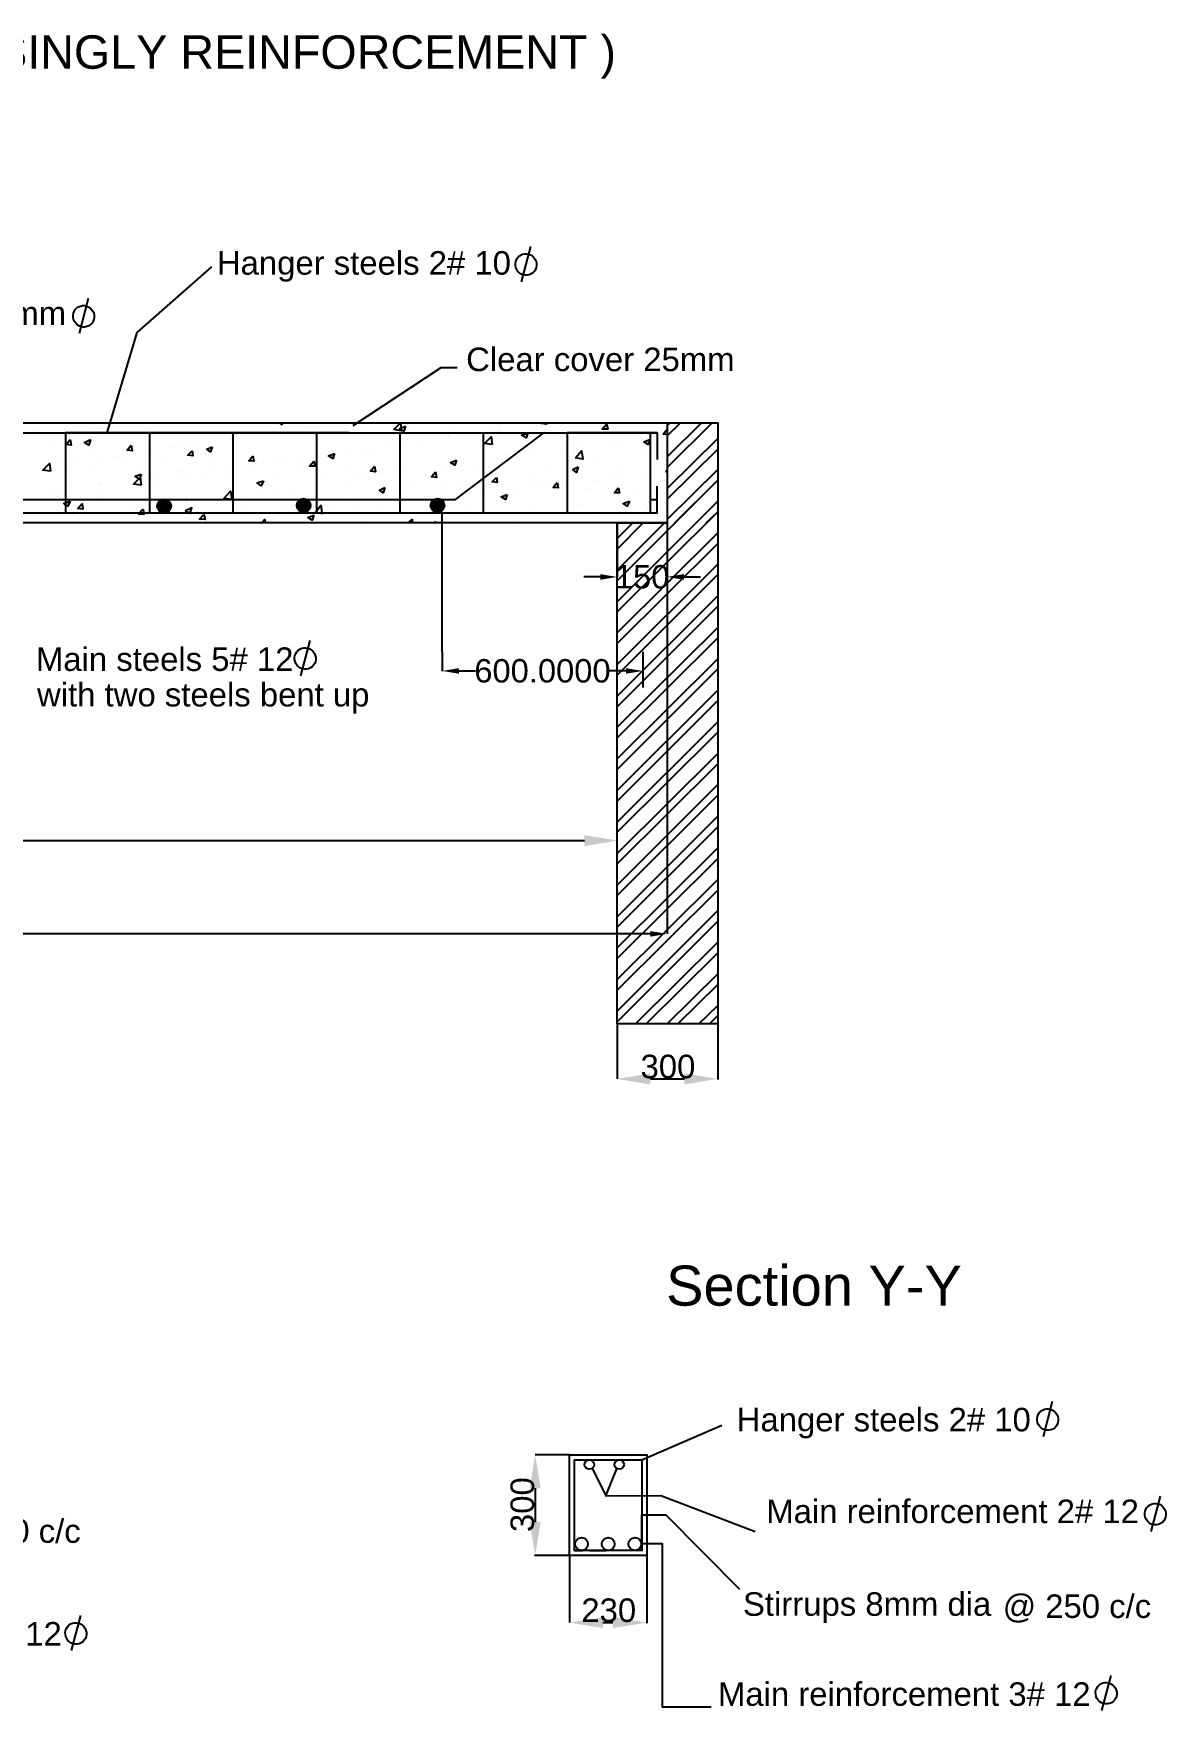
# Model space of a CAD drawing. Header units: inches. Extents: x 1158 to 7104, y -667 to 4351.
# Drawn here: x 3711 to 7104, y -667 to 4351 of the extents above; entities that cross this region are included whole.
import ezdxf

# ---------------------------------------------------------------- set-up
doc = ezdxf.new("R2010")
doc.units = ezdxf.units.IN
doc.header["$MEASUREMENT"] = 0
doc.layers.add('PDF_0', color=7, linetype='Continuous')
doc.layers.add('PDF_Text', color=7, linetype='Continuous')
doc.styles.add('PDF Arial-BoldMT', font='arial.ttf')
doc.styles.add('PDF ArialMT', font='arial.ttf')
doc.styles.get("Standard").update_dxf_attribs({"font": 'arial.ttf'})
doc.dimstyles.get("Standard").update_dxf_attribs({"dimtxt": 70, "dimasz": 50, "dimexe": 0.18, "dimexo": 0.0625, "dimgap": 0.09, "dimtad": 0, "dimtih": 1, "dimtoh": 1, "dimdec": 4, "dimzin": 0, "dimdsep": 46, "dimtxsty": 'Standard', "dimcen": 0.09, "dimadec": 0, "dimazin": 0, "dimtfac": 1, "dimtdec": 4, "dimtofl": 0, "dimtmove": 0, "dimatfit": 3, "dimfxl": 1, "dimtolj": 1, "dimtzin": 0, "dimarcsym": 0})

# ---------------------------------------------------------------- blocks, each defined once
blk = doc.blocks.new('*D1')
at = {"color": 0, "lineweight": -2, "transparency": 16777216}
for p, q in [((1307.4, 2886.7), (1307.4, 1656.9)), ((5606.7, 2886.7), (5606.7, 1656.9)), ((1357.4, 1657.1), (3351.1, 1657.1)), ((5556.7, 1657.1), (3562.9, 1657.1))]:
    blk.add_line(p, q, dxfattribs=at)
at = {"color": 0, "transparency": 16777216}
for points in [[(1357.4, 1665.4), (1357.4, 1648.7), (1307.4, 1657.1)], [(5556.7, 1665.4), (5556.7, 1648.7), (5606.7, 1657.1)]]:
    blk.add_solid(points, dxfattribs=at)
at = {"layer": 'Defpoints', "color": 0, "transparency": 16777216}
for p in [(1307.4, 2886.7), (5606.7, 2886.7), (5606.7, 1657.1)]:
    blk.add_point(p, dxfattribs=at)
at = {"color": 0, "transparency": 16777216, "insert": (3457, 1657.1), "char_height": 70, "attachment_point": 5}
blk.add_mtext('\\A1;4300', dxfattribs=at)
blk = doc.blocks.new('*D2')
at = {"color": 0, "lineweight": -2, "transparency": 16777216}
for p, q in [((5457.1, 2886.7), (5457.1, 2724.9)), ((5606.7, 2896.6), (5606.7, 2724.9)), ((5407.1, 2725.1), (5357.1, 2725.1)), ((5656.7, 2725.1), (5706.7, 2725.1))]:
    blk.add_line(p, q, dxfattribs=at)
at = {"color": 0, "transparency": 16777216}
for points in [[(5407.1, 2733.4), (5407.1, 2716.7), (5457.1, 2725.1)], [(5656.7, 2733.4), (5656.7, 2716.7), (5606.7, 2725.1)]]:
    blk.add_solid(points, dxfattribs=at)
at = {"layer": 'Defpoints', "color": 0, "transparency": 16777216}
for p in [(5457.1, 2886.7), (5606.7, 2896.7), (5606.7, 2725.1)]:
    blk.add_point(p, dxfattribs=at)
at = {"color": 0, "transparency": 16777216, "insert": (5531.9, 2725.1), "char_height": 70, "attachment_point": 5}
blk.add_mtext('\\A1;150', dxfattribs=at)
blk = doc.blocks.new('*D4')
at = {"color": 0, "lineweight": -2, "transparency": 16777216}
for p, q in [((4933.6, 2500.8), (4933.6, 2443.6)), ((5533.6, 2500.8), (5533.6, 2443.6)), ((4983.6, 2443.8), (5033.7, 2443.8)), ((5483.6, 2443.8), (5433.4, 2443.8))]:
    blk.add_line(p, q, dxfattribs=at)
at = {"color": 0, "transparency": 16777216}
for points in [[(4983.6, 2452.1), (4983.6, 2435.5), (4933.6, 2443.8)], [(5483.6, 2452.1), (5483.6, 2435.5), (5533.6, 2443.8)]]:
    blk.add_solid(points, dxfattribs=at)
at = {"layer": 'Defpoints', "color": 0, "transparency": 16777216}
for p in [(4933.6, 2500.9), (5533.6, 2500.9), (5533.6, 2443.8)]:
    blk.add_point(p, dxfattribs=at)
at = {"color": 0, "transparency": 16777216, "insert": (5233.6, 2443.8), "char_height": 70, "attachment_point": 5}
blk.add_mtext('\\A1;600.0000', dxfattribs=at)

msp = doc.modelspace()

# ---------------------------------------------------------------- linework, layer by layer
for p, q in [((5198.21026, 3713.48778), (5170.3914, 3608.48302)), ((3874.69886, 3558.43263), (3846.88, 3453.42788)), ((4933.55686, 2500.87626), (4933.55686, 2916.64887)), ((4537.64537, 2534.65298), (4509.82651, 2429.64823)), ((5533.55686, 2444.67132), (5533.55686, 2394.70437)), ((5457.1098, 1387.70752), (5457.1098, 1223.18013)), ((6759.29625, 257.49254), (6731.47739, 152.48779)), ((5314.8575, 98.21806), (5211.82015, 98.21806)), ((7081.55144, -25.59285), (7053.73258, -130.59761)), ((5314.8575, -202.58453), (5314.8575, -403.67356)), ((3851.46716, -382.56377), (3823.6483, -487.56853)), ((6934.48196, -561.51025), (6906.6631, -666.515))]:
    msp.add_line(p, q)
for centre in [(5184.2389, 3659.90163), (3860.72751, 3504.84648), (4523.67401, 2481.06684), (6745.32489, 203.90639), (7067.58008, -79.179), (3837.4958, -436.14992), (6920.5106, -615.09639)]:
    msp.add_ellipse(centre, major_axis=(15.7623, -28.3471), ratio=0.971608281)
at = {"layer": 'PDF_0', "lineweight": 25}
for points in [[(4243.55608, 3652.56178), (4019.57255, 3456.76402), (3929.83034, 3155.96143), (3806.85027, 3155.96143), (5576.76608, 3155.96143)], [(4667.04358, 3178.2142), (4930.28979, 3352.06478), (4978.48468, 3352.06478)], [(1456.93389, 1387.70752), (1157.79319, 1387.70752), (1157.79319, 3185.8755), (5757.91239, 3185.8755), (5757.91239, 2886.7348), (5759.57428, 2886.7348)], [(5606.68015, 3185.8755), (5606.68015, 2886.7348), (1307.36354, 2886.7348)], [(3889.94491, 3182.55171), (3889.94491, 3182.55171)], [(3916.5352, 3169.25657), (3916.5352, 3169.25657)], [(4056.13419, 3167.59468), (4056.13419, 3167.59468)], [(4413.44113, 3162.609), (4413.44113, 3162.609)], [(4446.67899, 3185.8755), (4454.98845, 3180.88982), (4456.65035, 3185.8755)], [(4463.29792, 3167.59468), (4463.29792, 3167.59468)], [(4526.44984, 3175.90414), (4526.44984, 3175.90414)], [(4566.33527, 3175.90414), (4566.33527, 3175.90414)], [(4699.28669, 3182.55171), (4699.28669, 3182.55171)], [(4835.5619, 3175.90414), (4835.5619, 3175.90414)], [(4970.17521, 3170.91846), (4970.17521, 3170.91846)], [(5103.12664, 3175.90414), (5103.12664, 3175.90414)], [(5106.45042, 3164.27089), (5106.45042, 3164.27089)], [(5196.19263, 3172.58036), (5196.19263, 3172.58036)], [(5214.47345, 3179.22793), (5214.47345, 3179.22793)], [(5246.04941, 3185.8755), (5246.04941, 3182.55171), (5231.09238, 3184.21361), (5232.75427, 3185.8755)], [(5606.68015, 3150.97575), (5595.0469, 3152.63764), (5606.68015, 3167.59468)], [(5606.68015, 3167.59468), (5606.68015, 3167.59468)], [(1337.27761, 3076.19058), (1337.27761, 3155.96143), (5576.76608, 3155.96143), (5576.76608, 3076.19058)], [(1337.27761, 3155.96143), (1556.64746, 3155.96143), (1704.55591, 3155.96143), (1907.30683, 2956.5343), (2056.87718, 2956.5343), (4807.30972, 2956.5343), (4973.499, 2956.5343), (5237.73995, 3155.96143)], [(3728.74131, 3160.94711), (3728.74131, 3160.94711)], [(3760.31727, 3116.076), (3760.31727, 3116.076)], [(3788.56945, 3152.63764), (3788.56945, 3152.63764)], [(4558.02581, 2916.64887), (4558.02581, 3155.96143), (4654.41559, 3155.96143), (4558.02581, 3155.96143), (3806.85027, 3155.96143), (3806.85027, 2916.64887)], [(3908.22573, 3142.66629), (3908.22573, 3142.66629)], [(4057.79608, 3155.96143), (4057.79608, 2916.64887)], [(4115.96233, 3111.09032), (4115.96233, 3111.09032)], [(4142.55261, 3124.38547), (4142.55261, 3124.38547)], [(4175.79047, 3122.72357), (4175.79047, 3122.72357)], [(4205.70454, 3132.69493), (4205.70454, 3132.69493)], [(4265.53268, 3137.68061), (4265.53268, 3137.68061)], [(4302.09432, 3145.99007), (4302.09432, 3145.99007)], [(4303.75621, 3137.68061), (4303.75621, 3137.68061)], [(4307.08, 3155.96143), (4307.08, 2916.64887)], [(4435.04574, 3157.62332), (4435.04574, 3157.62332)], [(4779.05755, 3117.7379), (4779.05755, 3117.7379)], [(4805.64783, 3124.38547), (4805.64783, 3124.38547)], [(4807.30972, 3155.96143), (4807.30972, 2916.64887)], [(4823.92865, 3126.04736), (4823.92865, 3126.04736)], [(4875.44733, 3129.37114), (4875.44733, 3129.37114)], [(4953.55629, 3144.32818), (4953.55629, 3144.32818)], [(4955.21818, 3149.31386), (4955.21818, 3149.31386)], [(5036.65093, 3150.97575), (5036.65093, 3150.97575)], [(5056.59364, 3155.96143), (5056.59364, 2916.64887)], [(5081.52203, 3160.94711), (5081.52203, 3160.94711)], [(5099.80285, 3159.28521), (5099.80285, 3159.28521)], [(5241.06374, 3159.28521), (5241.06374, 3159.28521)], [(5556.82336, 2916.64887), (5556.82336, 3155.96143), (5307.53945, 3155.96143), (5576.76608, 3155.96143), (5307.53945, 3155.96143), (5307.53945, 2916.64887)], [(5340.7773, 3112.75222), (5340.7773, 3112.75222)], [(5377.33894, 3154.29954), (5377.33894, 3154.29954)], [(5448.80033, 3114.41411), (5448.80033, 3114.41411)], [(5468.74305, 3129.37114), (5468.74305, 3129.37114)], [(5513.61415, 3147.65197), (5513.61415, 3147.65197)], [(5576.76608, 3155.96143), (5576.76608, 3155.96143)], [(5601.69447, 3147.65197), (5601.69447, 3147.65197)], [(3785.24567, 3069.543), (3785.24567, 3069.543)], [(3820.14541, 3061.23354), (3820.14541, 3061.23354)], [(3821.80731, 3082.83815), (3821.80731, 3082.83815)], [(3836.76434, 3086.16193), (3836.76434, 3086.16193)], [(3886.62113, 3091.14761), (3886.62113, 3091.14761)], [(3913.21141, 3084.50004), (3913.21141, 3084.50004)], [(3968.05387, 3086.16193), (3968.05387, 3086.16193)], [(3971.37766, 3081.17625), (3971.37766, 3081.17625)], [(3981.34901, 3102.78086), (3981.34901, 3102.78086)], [(4044.50094, 3104.44275), (4044.50094, 3104.44275)], [(4107.65286, 3076.19058), (4107.65286, 3076.19058)], [(4243.92807, 3069.543), (4243.92807, 3069.543)], [(4378.54139, 3064.55733), (4378.54139, 3064.55733)], [(4395.16031, 3066.21922), (4395.16031, 3066.21922)], [(4433.38385, 3072.86679), (4433.38385, 3072.86679)], [(4459.97413, 3074.52868), (4459.97413, 3074.52868)], [(4509.83092, 3072.86679), (4509.83092, 3072.86679)], [(4556.36391, 3087.82383), (4556.36391, 3087.82383)], [(4563.01148, 3091.14761), (4563.01148, 3091.14761)], [(4657.73937, 3099.45707), (4657.73937, 3099.45707)], [(4690.97723, 3107.76654), (4690.97723, 3107.76654)], [(4715.90562, 3109.42843), (4715.90562, 3109.42843)], [(5078.19824, 3076.19058), (5078.19824, 3076.19058)], [(5129.71692, 3071.2049), (5129.71692, 3071.2049)], [(5211.14967, 3094.4714), (5211.14967, 3094.4714)], [(5289.25863, 3092.8095), (5289.25863, 3092.8095)], [(5352.41055, 3101.11897), (5352.41055, 3101.11897)], [(5388.97219, 3074.52868), (5388.97219, 3074.52868)], [(5536.88065, 3099.45707), (5536.88065, 3099.45707)], [(5598.37068, 3062.89543), (5598.37068, 3062.89543)], [(3753.6697, 3057.90976), (3753.6697, 3057.90976)], [(3889.94491, 3052.92408), (3889.94491, 3052.92408)], [(4026.22012, 3046.27651), (4026.22012, 3046.27651)], [(4042.83905, 3019.68622), (4042.83905, 3019.68622)], [(4076.0769, 3024.6719), (4076.0769, 3024.6719)], [(4139.22883, 3032.98136), (4139.22883, 3032.98136)], [(4160.83343, 3041.29083), (4160.83343, 3041.29083)], [(4172.46668, 3037.96704), (4172.46668, 3037.96704)], [(4214.014, 3023.01001), (4214.014, 3023.01001)], [(4235.61861, 3046.27651), (4235.61861, 3046.27651)], [(4297.10864, 3036.30515), (4297.10864, 3036.30515)], [(4300.43243, 3054.58597), (4300.43243, 3054.58597)], [(4361.92246, 3047.9384), (4361.92246, 3047.9384)], [(4431.72196, 3029.65758), (4431.72196, 3029.65758)], [(4514.81659, 3057.90976), (4514.81659, 3057.90976)], [(4567.99716, 3024.6719), (4567.99716, 3024.6719)], [(4649.42991, 3052.92408), (4649.42991, 3052.92408)], [(4687.65344, 3023.01001), (4687.65344, 3023.01001)], [(4704.27237, 3018.02433), (4704.27237, 3018.02433)], [(4712.58183, 3016.36244), (4712.58183, 3016.36244)], [(4785.70512, 3046.27651), (4785.70512, 3046.27651)], [(4808.97162, 3029.65758), (4808.97162, 3029.65758)], [(4820.60486, 3041.29083), (4820.60486, 3041.29083)], [(4838.88569, 3013.03865), (4838.88569, 3013.03865)], [(4920.31843, 3041.29083), (4920.31843, 3041.29083)], [(4950.2325, 3059.57165), (4950.2325, 3059.57165)], [(4970.17521, 3051.26218), (4970.17521, 3051.26218)], [(5033.32714, 3059.57165), (5033.32714, 3059.57165)], [(5056.59364, 3034.64326), (5056.59364, 3034.64326)], [(5091.49339, 3023.01001), (5091.49339, 3023.01001)], [(5192.86885, 3029.65758), (5192.86885, 3029.65758)], [(5239.40184, 3049.60029), (5239.40184, 3049.60029)], [(5327.48216, 3023.01001), (5327.48216, 3023.01001)], [(5337.45352, 3027.99569), (5337.45352, 3027.99569)], [(5382.32462, 3013.03865), (5382.32462, 3013.03865)], [(5448.80033, 3018.02433), (5448.80033, 3018.02433)], [(5629.94665, 2886.7348), (5757.91239, 3014.70054), (5457.1098, 2713.89795)], [(5463.75737, 3018.02433), (5463.75737, 3018.02433)], [(5467.08115, 3044.61461), (5467.08115, 3044.61461)], [(5543.52822, 3034.64326), (5543.52822, 3034.64326)], [(5596.70879, 3044.61461), (5596.70879, 3044.61461)], [(5598.37068, 3013.03865), (5598.37068, 3013.03865)], [(5606.68015, 3039.62893), (5603.35636, 3039.62893), (5606.68015, 3044.61461)], [(5606.68015, 3042.95272), (5606.68015, 3042.95272)], [(1337.27761, 2996.41972), (1337.27761, 2916.64887), (5576.76608, 2916.64887), (5576.76608, 2996.41972)], [(3755.3316, 2983.12458), (3755.3316, 2983.12458)], [(3781.92188, 2984.78647), (3781.92188, 2984.78647)], [(3818.48352, 2991.43404), (3818.48352, 2991.43404)], [(3909.88762, 3001.4054), (3909.88762, 3001.4054)], [(3914.8733, 3003.06729), (3914.8733, 3003.06729)], [(3918.19709, 2971.49133), (3918.19709, 2971.49133)], [(4066.10554, 2998.08162), (4066.10554, 2998.08162)], [(4297.10864, 2969.82944), (4297.10864, 2969.82944)], [(4328.6846, 2966.50565), (4328.6846, 2966.50565)], [(4391.83653, 2974.81512), (4391.83653, 2974.81512)], [(4430.06006, 2988.11026), (4430.06006, 2988.11026)], [(4488.22631, 2988.11026), (4488.22631, 2988.11026)], [(4559.6877, 3006.39108), (4559.6877, 3006.39108)], [(4649.42991, 3008.05297), (4649.42991, 3008.05297)], [(4795.67647, 2973.15322), (4795.67647, 2973.15322)], [(4943.58493, 2998.08162), (4943.58493, 2998.08162)], [(4946.90872, 2974.81512), (4946.90872, 2974.81512)], [(4975.16089, 3006.39108), (4975.16089, 3006.39108)], [(5061.57932, 2971.49133), (5061.57932, 2971.49133)], [(5076.53635, 2991.43404), (5076.53635, 2991.43404)], [(5109.77421, 3001.4054), (5109.77421, 3001.4054)], [(5152.98342, 2968.16755), (5152.98342, 2968.16755)], [(5207.82588, 3009.71487), (5207.82588, 3009.71487)], [(5222.78292, 2993.09594), (5222.78292, 2993.09594)], [(5246.04941, 2994.75783), (5246.04941, 2994.75783)], [(5285.93484, 3001.4054), (5285.93484, 3001.4054)], [(5300.89188, 2993.09594), (5300.89188, 2993.09594)], [(5380.66273, 2989.77215), (5380.66273, 2989.77215)], [(5516.93794, 2984.78647), (5516.93794, 2984.78647)], [(5595.0469, 2978.1389), (5595.0469, 2978.1389)], [(3768.62674, 2946.56294), (3768.62674, 2946.56294)], [(3785.24567, 2958.19619), (3785.24567, 2958.19619)], [(3906.56384, 2916.64887), (3906.56384, 2916.64887)], [(3921.52087, 2951.54862), (3921.52087, 2951.54862)], [(4009.60119, 2924.95833), (4009.60119, 2924.95833)], [(4039.51526, 2934.92969), (4039.51526, 2934.92969)], [(4057.79608, 2946.56294), (4057.79608, 2946.56294)], [(4072.75312, 2933.2678), (4072.75312, 2933.2678)], [(4169.1429, 2953.21051), (4169.1429, 2953.21051)], [(4169.1429, 2944.90105), (4169.1429, 2944.90105)], [(4192.4094, 2939.91537), (4192.4094, 2939.91537)], [(4328.6846, 2934.92969), (4328.6846, 2934.92969)], [(4463.29792, 2929.94401), (4463.29792, 2929.94401)], [(4499.85956, 2921.63455), (4499.85956, 2921.63455)], [(4556.36391, 2921.63455), (4556.36391, 2921.63455)], [(4599.57313, 2923.29644), (4599.57313, 2923.29644)], [(4646.10612, 2916.64887), (4646.10612, 2916.64887)], [(4647.76802, 2948.22483), (4647.76802, 2948.22483)], [(4685.99155, 2938.25348), (4685.99155, 2938.25348)], [(4734.18644, 2918.31076), (4734.18644, 2918.31076)], [(4742.4959, 2929.94401), (4742.4959, 2929.94401)], [(4817.28108, 2956.5343), (4817.28108, 2956.5343)], [(4857.16651, 2916.64887), (4857.16651, 2916.64887)], [(4870.46165, 2911.66319), (4870.46165, 2911.66319)], [(4902.03761, 2949.88673), (4902.03761, 2949.88673)], [(4966.85143, 2959.85808), (4966.85143, 2959.85808)], [(5005.07496, 2943.23915), (5005.07496, 2943.23915)], [(5204.5021, 2924.95833), (5204.5021, 2924.95833)], [(5315.84891, 2913.32508), (5315.84891, 2913.32508)], [(5335.79162, 2943.23915), (5335.79162, 2943.23915)], [(5693.09857, 2886.7348), (5757.91239, 2951.54862), (5457.1098, 2650.74603)], [(5723.01264, 2886.7348), (5757.91239, 2919.97266), (5457.1098, 2620.83196)], [(5463.75737, 2959.85808), (5463.75737, 2959.85808)], [(5475.39062, 2934.92969), (5475.39062, 2934.92969)], [(5540.20444, 2943.23915), (5540.20444, 2943.23915)], [(5546.85201, 2929.94401), (5546.85201, 2929.94401)], [(5556.82336, 2956.5343), (5576.76608, 2956.5343)], [(5576.76608, 2916.64887), (5576.76608, 2916.64887)], [(5757.91239, 2916.64887), (5759.57428, 2916.64887)], [(3752.00781, 2890.05859), (3752.00781, 2890.05859)], [(3778.59809, 2900.02994), (3778.59809, 2900.02994)], [(3848.39759, 2903.35373), (3848.39759, 2903.35373)], [(4351.9511, 2896.70616), (4351.9511, 2896.70616)], [(4393.49842, 2886.7348), (4401.80789, 2896.70616), (4405.13167, 2886.7348)], [(4421.7506, 2886.7348), (4421.7506, 2886.7348)], [(4426.73628, 2903.35373), (4426.73628, 2903.35373)], [(4582.9542, 2908.33941), (4582.9542, 2908.33941)], [(4709.25805, 2891.72048), (4709.25805, 2891.72048)], [(4832.23811, 2886.7348), (4843.87136, 2896.70616), (4843.87136, 2886.7348)], [(4905.3614, 2886.7348), (4913.67086, 2890.05859), (4913.67086, 2886.7348)], [(4945.24682, 2890.05859), (4945.24682, 2890.05859)], [(5006.73686, 2906.67751), (5006.73686, 2906.67751)], [(5073.21257, 2906.67751), (5073.21257, 2906.67751)], [(5141.35017, 2900.02994), (5141.35017, 2900.02994)], [(5156.30721, 2893.38237), (5156.30721, 2893.38237)], [(5219.45913, 2901.69183), (5219.45913, 2901.69183)], [(5277.62538, 2895.04426), (5277.62538, 2895.04426)], [(5397.28166, 2905.01562), (5397.28166, 2905.01562)], [(5412.23869, 2888.39669), (5412.23869, 2888.39669)], [(5457.1098, 2840.2018), (5503.6428, 2886.7348)], [(5457.1098, 2745.47391), (5598.37068, 2886.7348)], [(5457.1098, 2808.62584), (5535.21876, 2886.7348)], [(5757.91239, 2886.7348), (5757.91239, 1387.70752), (5457.1098, 1387.70752), (5457.1098, 2886.7348), (5606.68015, 2886.7348)], [(5576.76608, 2886.7348), (5576.76608, 2886.7348)], [(5576.76608, 2886.7348), (5576.76608, 2886.7348)], [(5576.76608, 2886.7348), (5576.76608, 2886.7348)], [(5591.72311, 2895.04426), (5591.72311, 2895.04426)], [(5457.1098, 2557.68003), (5757.91239, 2856.82073)], [(5457.1098, 2526.10407), (5757.91239, 2825.24477)], [(5457.1098, 2462.95214), (5757.91239, 2763.75473)], [(5457.1098, 2431.37618), (5757.91239, 2732.17877)], [(5457.1098, 2368.22425), (5757.91239, 2669.02685)], [(5457.1098, 2336.64829), (5757.91239, 2637.45088)], [(5457.1098, 2275.15826), (5757.91239, 2574.29896)], [(5457.1098, 2243.5823), (5757.91239, 2542.723)], [(5457.1098, 2180.43037), (5757.91239, 2479.57107)], [(5457.1098, 2148.85441), (5757.91239, 2449.657)], [(5457.1098, 2085.70248), (5757.91239, 2386.50507)], [(5457.1098, 2054.12652), (5757.91239, 2354.92911)], [(5457.1098, 1990.97459), (5757.91239, 2291.77719)], [(5457.1098, 1961.06052), (5757.91239, 2260.20122)], [(5457.1098, 1897.9086), (5757.91239, 2197.0493)], [(5457.1098, 1866.33264), (5757.91239, 2165.47334)], [(5457.1098, 1803.18071), (5757.91239, 2103.9833)], [(5457.1098, 1771.60475), (5757.91239, 2072.40734)], [(5457.1098, 1708.45282), (5757.91239, 2009.25541)], [(5457.1098, 1676.87686), (5757.91239, 1977.67945)], [(1558.30935, 1936.13213), (5359.05812, 1936.13213)], [(5457.1098, 1615.38683), (5757.91239, 1914.52753)], [(5457.1098, 1583.81086), (5757.91239, 1882.95156)], [(5457.1098, 1520.65894), (5757.91239, 1819.79964)], [(5457.1098, 1489.08298), (5757.91239, 1788.22368)], [(5457.1098, 1425.93105), (5757.91239, 1726.73364)], [(5457.1098, 1394.35509), (5757.91239, 1695.15768)], [(5511.95226, 1387.70752), (5757.91239, 1632.00575)], [(5543.52822, 1387.70752), (5757.91239, 1600.42979)], [(5606.68015, 1387.70752), (5757.91239, 1537.27787)], [(5638.25611, 1387.70752), (5757.91239, 1505.7019)], [(5701.40804, 1387.70752), (5757.91239, 1442.54998)], [(5732.984, 1387.70752), (5757.91239, 1412.63591)], [(5757.91239, 1386.04562), (5757.91239, 1221.51824)], [(5556.82336, 1223.18013), (5658.19882, 1223.18013)], [(5530.90356, 83.26102), (5770.75612, 187.61175)], [(5329.81454, 83.26102), (5530.90356, 83.26102), (5530.90356, -187.6275), (5329.81454, -187.6275), (5354.74293, -187.6275)], [(5472.73732, -187.6275), (5373.02375, -187.6275), (5329.81454, -187.6275), (5329.81454, 83.26102), (5374.68564, 83.26102), (5466.08975, 83.26102)], [(5382.99511, 56.67074), (5422.88053, -24.76201), (5456.11839, 56.67074)], [(5211.82015, -1.49551), (5211.82015, -102.87097)], [(5422.88053, -24.76201), (5587.40792, -23.10011), (5869.92969, -131.12314)], [(5738.64016, -656.28126), (5592.3936, -656.28126), (5592.3936, -167.68478), (5530.90356, -167.68478), (5530.90356, -187.6275), (5530.90356, -81.26636), (5602.36495, -81.26636), (5823.39669, -303.95999)], [(5373.02375, -187.6275), (5424.54243, -187.6275)], [(5530.90356, -187.6275), (5502.65139, -187.6275)], [(5314.8575, -202.58453), (5210.15826, -202.58453)], [(5545.8606, -202.58453), (5545.8606, -405.33545)], [(5414.57107, -403.67356), (5444.48514, -403.67356)]]:
    msp.add_lwpolyline(points, dxfattribs=at)
for points in [[(4789.0289, 3165.93279), (4808.97162, 3185.8755), (4812.2954, 3162.609)], [(4823.92865, 3175.90414), (4818.94297, 3160.94711), (4807.30972, 3169.25657)], [(5425.53383, 3182.55171), (5428.85762, 3167.59468), (5412.23869, 3167.59468)], [(5614.98961, 3185.8755), (5606.68015, 3179.22793)], [(5709.7175, 3185.8755), (5606.68015, 3084.50004)], [(5646.56557, 3185.8755), (5606.68015, 3147.65197)], [(5741.29346, 3185.8755), (5606.68015, 3052.92408)], [(3820.14541, 3136.01872), (3823.4692, 3119.39979), (3808.51216, 3121.06168)], [(3881.63545, 3136.01872), (3876.64977, 3119.39979), (3863.35463, 3127.70925)], [(4002.95362, 3119.39979), (4006.27741, 3102.78086), (3991.32037, 3104.44275)], [(4245.58996, 3114.41411), (4240.60429, 3099.45707), (4228.97104, 3107.76654)], [(5083.18392, 3121.06168), (5059.91742, 3124.38547), (5079.86014, 3144.32818)], [(5189.54506, 3155.96143), (5184.55938, 3141.00439), (5171.26424, 3149.31386)], [(5555.16147, 3136.01872), (5550.17579, 3121.06168), (5536.88065, 3129.37114)], [(5757.91239, 3139.3425), (5606.68015, 2989.77215)], [(3761.97917, 3041.29083), (3738.71267, 3044.61461), (3758.65538, 3064.55733)], [(4185.76182, 3102.78086), (4187.42372, 3087.82383), (4172.46668, 3089.48572)], [(4366.90814, 3087.82383), (4370.23192, 3071.2049), (4355.27489, 3072.86679)], [(4549.71634, 3071.2049), (4553.04013, 3056.24786), (4536.4212, 3056.24786)], [(4611.20638, 3094.4714), (4606.2207, 3079.51436), (4592.92555, 3087.82383)], [(4976.82279, 3074.52868), (4971.83711, 3059.57165), (4958.54196, 3067.88111)], [(5332.46784, 3081.17625), (5350.74866, 3102.78086), (5354.07245, 3077.85247)], [(5757.91239, 3107.76654), (5606.68015, 2958.19619)], [(4032.86769, 2999.74351), (4009.60119, 3003.06729), (4029.5439, 3023.01001)], [(4032.86769, 3032.98136), (4027.88201, 3018.02433), (4014.58687, 3026.33379)], [(4398.4841, 3013.03865), (4391.83653, 2998.08162), (4380.20328, 3006.39108)], [(4730.86265, 3056.24786), (4734.18644, 3039.62893), (4719.22941, 3041.29083)], [(4913.67086, 3039.62893), (4916.99465, 3023.01001), (4902.03761, 3024.6719)], [(5096.47907, 3023.01001), (5098.14096, 3008.05297), (5083.18392, 3009.71487)], [(5340.7773, 3054.58597), (5335.79162, 3037.96704), (5324.15838, 3046.27651)], [(5757.91239, 3046.27651), (5606.68015, 2896.70616)], [(4303.75621, 2956.5343), (4280.48971, 2959.85808), (4300.43243, 2981.46269)], [(4762.43862, 2993.09594), (4757.45294, 2976.47701), (4745.81969, 2984.78647)], [(5128.05503, 2971.49133), (5123.06935, 2956.5343), (5109.77421, 2964.84376)], [(5277.62538, 3008.05297), (5280.94916, 2991.43404), (5265.99213, 2993.09594)], [(5460.43358, 2991.43404), (5463.75737, 2976.47701), (5448.80033, 2976.47701)], [(3820.14541, 2951.54862), (3813.49784, 2936.59158), (3806.85027, 2939.91537), (3801.86459, 2944.90105), (3806.85027, 2946.56294)], [(3856.70706, 2944.90105), (3858.36895, 2928.28212), (3843.41191, 2929.94401)], [(4037.85337, 2928.28212), (4041.17715, 2916.64887), (4041.17715, 2911.66319), (4026.22012, 2913.32508), (4027.88201, 2916.64887)], [(4177.45236, 2916.64887), (4179.11425, 2914.98698), (4179.11425, 2916.64887), (4184.09993, 2931.6059), (4165.81911, 2923.29644)], [(4220.66157, 2911.66319), (4223.98536, 2896.70616), (4207.36643, 2898.36805)], [(4571.32095, 2939.91537), (4558.02581, 2923.29644), (4553.04013, 2918.31076), (4558.02581, 2918.31076), (4566.33527, 2916.64887), (4574.64473, 2914.98698), (4574.64473, 2916.64887)], [(5493.67144, 2951.54862), (5487.02387, 2936.59158), (5475.39062, 2944.90105)], [(4549.71634, 2910.0013), (4544.73066, 2895.04426), (4531.43552, 2903.35373)], [(5314.8575, 98.21806), (5545.8606, 98.21806), (5545.8606, -202.58453), (5314.8575, -202.58453)]]:
    msp.add_lwpolyline(points, close=True, dxfattribs=at)
at = {"layer": 'PDF_0', "lineweight": 0}
for points in [[(4120.94801, 2941.57726), (4081.06258, 2941.57726), (4120.94801, 2941.57726)], [(4119.28611, 2944.90105), (4082.72447, 2944.90105), (4119.28611, 2944.90105)], [(4117.62422, 2948.22483), (4084.38637, 2948.22483), (4117.62422, 2948.22483)], [(4115.96233, 2949.88673), (4086.04826, 2949.88673), (4115.96233, 2949.88673)], [(4112.63854, 2953.21051), (4089.37204, 2953.21051), (4112.63854, 2953.21051)], [(4109.31476, 2954.8724), (4092.69583, 2954.8724), (4109.31476, 2954.8724)], [(4538.08309, 2943.23915), (4498.19767, 2943.23915), (4538.08309, 2943.23915)], [(4536.4212, 2946.56294), (4499.85956, 2946.56294), (4536.4212, 2946.56294)], [(4534.75931, 2949.88673), (4501.52145, 2949.88673), (4534.75931, 2949.88673)], [(4533.09741, 2951.54862), (4503.18334, 2951.54862), (4533.09741, 2951.54862)], [(4531.43552, 2954.8724), (4504.84524, 2954.8724), (4531.43552, 2954.8724)]]:
    msp.add_lwpolyline(points, dxfattribs=at)
at = {"layer": 'PDF_0', "lineweight": 25}
for centre, radius in [((4101.83625, 2937.42254), 20.77365), ((4518.97134, 2939.08443), 20.77365), ((4919.48749, 2939.08443), 20.77365), ((5373.85458, 69.13482), 14.1262), ((5463.59679, 69.13482), 14.1262), ((5350.58823, -168.5157), 19.11174), ((5430.35908, -168.5157), 19.11174), ((5510.12993, -168.5157), 19.11174)]:
    msp.add_circle(centre, radius, dxfattribs=at)
at = {"layer": 'PDF_0', "transparency": 33554559}
for points in [[(4082.72447, 2944.90105), (4120.94801, 2941.57726), (4081.06258, 2941.57726)], [(4081.06258, 2941.57726), (4120.94801, 2941.57726), (4120.94801, 2941.57726)], [(4120.94801, 2941.57726), (4081.06258, 2941.57726), (4120.94801, 2936.59158)], [(4081.06258, 2941.57726), (4120.94801, 2936.59158), (4081.06258, 2936.59158)], [(4120.94801, 2936.59158), (4081.06258, 2936.59158), (4120.94801, 2933.2678)], [(4081.06258, 2936.59158), (4120.94801, 2933.2678), (4081.06258, 2933.2678)], [(4120.94801, 2933.2678), (4081.06258, 2933.2678), (4119.28611, 2929.94401)], [(4081.06258, 2933.2678), (4119.28611, 2929.94401), (4082.72447, 2929.94401)], [(4084.38637, 2948.22483), (4119.28611, 2944.90105), (4082.72447, 2944.90105)], [(4082.72447, 2944.90105), (4119.28611, 2944.90105), (4119.28611, 2944.90105)], [(4119.28611, 2944.90105), (4082.72447, 2944.90105), (4120.94801, 2941.57726)], [(4119.28611, 2929.94401), (4082.72447, 2929.94401), (4117.62422, 2926.62023)], [(4082.72447, 2929.94401), (4117.62422, 2926.62023), (4084.38637, 2926.62023)], [(4086.04826, 2949.88673), (4117.62422, 2948.22483), (4084.38637, 2948.22483)], [(4084.38637, 2948.22483), (4117.62422, 2948.22483), (4117.62422, 2948.22483)], [(4117.62422, 2948.22483), (4084.38637, 2948.22483), (4119.28611, 2944.90105)], [(4117.62422, 2926.62023), (4084.38637, 2926.62023), (4115.96233, 2923.29644)], [(4084.38637, 2926.62023), (4115.96233, 2923.29644), (4086.04826, 2923.29644)], [(4089.37204, 2953.21051), (4115.96233, 2949.88673), (4086.04826, 2949.88673)], [(4086.04826, 2949.88673), (4115.96233, 2949.88673), (4115.96233, 2949.88673)], [(4115.96233, 2949.88673), (4086.04826, 2949.88673), (4117.62422, 2948.22483)], [(4115.96233, 2923.29644), (4086.04826, 2923.29644), (4112.63854, 2921.63455)], [(4086.04826, 2923.29644), (4112.63854, 2921.63455), (4089.37204, 2921.63455)], [(4092.69583, 2954.8724), (4112.63854, 2953.21051), (4089.37204, 2953.21051)], [(4089.37204, 2953.21051), (4112.63854, 2953.21051), (4112.63854, 2953.21051)], [(4112.63854, 2953.21051), (4089.37204, 2953.21051), (4115.96233, 2949.88673)], [(4112.63854, 2921.63455), (4089.37204, 2921.63455), (4109.31476, 2919.97266)], [(4089.37204, 2921.63455), (4109.31476, 2919.97266), (4092.69583, 2919.97266)], [(4096.01961, 2956.5343), (4109.31476, 2954.8724), (4092.69583, 2954.8724)], [(4092.69583, 2954.8724), (4109.31476, 2954.8724), (4109.31476, 2954.8724)], [(4109.31476, 2954.8724), (4092.69583, 2954.8724), (4112.63854, 2953.21051)], [(4109.31476, 2919.97266), (4092.69583, 2919.97266), (4105.99097, 2918.31076)], [(4092.69583, 2919.97266), (4105.99097, 2918.31076), (4096.01961, 2918.31076)], [(4096.01961, 2956.5343), (4105.99097, 2956.5343), (4105.99097, 2956.5343)], [(4105.99097, 2956.5343), (4096.01961, 2956.5343), (4109.31476, 2954.8724)], [(4105.99097, 2918.31076), (4096.01961, 2918.31076), (4102.66719, 2916.64887)], [(4096.01961, 2918.31076), (4102.66719, 2916.64887), (4099.3434, 2916.64887)], [(4499.85956, 2946.56294), (4538.08309, 2943.23915), (4498.19767, 2943.23915)], [(4498.19767, 2943.23915), (4538.08309, 2943.23915), (4538.08309, 2943.23915)], [(4538.08309, 2943.23915), (4498.19767, 2943.23915), (4538.08309, 2938.25348)], [(4498.19767, 2943.23915), (4538.08309, 2938.25348), (4498.19767, 2938.25348)], [(4538.08309, 2938.25348), (4498.19767, 2938.25348), (4538.08309, 2934.92969)], [(4498.19767, 2938.25348), (4538.08309, 2934.92969), (4498.19767, 2934.92969)], [(4538.08309, 2934.92969), (4498.19767, 2934.92969), (4536.4212, 2931.6059)], [(4498.19767, 2934.92969), (4536.4212, 2931.6059), (4499.85956, 2931.6059)], [(4501.52145, 2949.88673), (4536.4212, 2946.56294), (4499.85956, 2946.56294)], [(4499.85956, 2946.56294), (4536.4212, 2946.56294), (4536.4212, 2946.56294)], [(4536.4212, 2946.56294), (4499.85956, 2946.56294), (4538.08309, 2943.23915)], [(4536.4212, 2931.6059), (4499.85956, 2931.6059), (4534.75931, 2928.28212)], [(4499.85956, 2931.6059), (4534.75931, 2928.28212), (4501.52145, 2928.28212)], [(4503.18334, 2951.54862), (4534.75931, 2949.88673), (4501.52145, 2949.88673)], [(4501.52145, 2949.88673), (4534.75931, 2949.88673), (4534.75931, 2949.88673)], [(4534.75931, 2949.88673), (4501.52145, 2949.88673), (4536.4212, 2946.56294)], [(4534.75931, 2928.28212), (4501.52145, 2928.28212), (4533.09741, 2924.95833)], [(4501.52145, 2928.28212), (4533.09741, 2924.95833), (4503.18334, 2924.95833)], [(4504.84524, 2954.8724), (4533.09741, 2951.54862), (4503.18334, 2951.54862)], [(4503.18334, 2951.54862), (4533.09741, 2951.54862), (4533.09741, 2951.54862)], [(4533.09741, 2951.54862), (4503.18334, 2951.54862), (4534.75931, 2949.88673)], [(4533.09741, 2924.95833), (4503.18334, 2924.95833), (4529.77363, 2923.29644)], [(4503.18334, 2924.95833), (4529.77363, 2923.29644), (4506.50713, 2923.29644)], [(4508.16902, 2956.5343), (4531.43552, 2954.8724), (4504.84524, 2954.8724)], [(4504.84524, 2954.8724), (4531.43552, 2954.8724), (4531.43552, 2954.8724)], [(4531.43552, 2954.8724), (4504.84524, 2954.8724), (4533.09741, 2951.54862)], [(4529.77363, 2923.29644), (4506.50713, 2923.29644), (4526.44984, 2921.63455)], [(4506.50713, 2923.29644), (4526.44984, 2921.63455), (4509.83092, 2921.63455)], [(4508.16902, 2956.5343), (4528.11174, 2956.5343), (4528.11174, 2956.5343)], [(4528.11174, 2956.5343), (4508.16902, 2956.5343), (4531.43552, 2954.8724)], [(4526.44984, 2921.63455), (4509.83092, 2921.63455), (4523.12606, 2919.97266)], [(4509.83092, 2921.63455), (4523.12606, 2919.97266), (4513.1547, 2919.97266)], [(4523.12606, 2919.97266), (4513.1547, 2919.97266), (4519.80227, 2918.31076)], [(4513.1547, 2919.97266), (4519.80227, 2918.31076), (4516.47849, 2918.31076)], [(4898.71383, 2941.57726), (4938.59925, 2938.25348), (4897.05193, 2938.25348)], [(4938.59925, 2938.25348), (4897.05193, 2938.25348), (4936.93736, 2933.2678)], [(4897.05193, 2938.25348), (4936.93736, 2933.2678), (4898.71383, 2933.2678)], [(4900.37572, 2948.22483), (4936.93736, 2944.90105), (4898.71383, 2944.90105)], [(4936.93736, 2944.90105), (4898.71383, 2944.90105), (4936.93736, 2941.57726)], [(4898.71383, 2944.90105), (4936.93736, 2941.57726), (4898.71383, 2941.57726)], [(4936.93736, 2941.57726), (4898.71383, 2941.57726), (4938.59925, 2938.25348)], [(4936.93736, 2933.2678), (4898.71383, 2933.2678), (4936.93736, 2929.94401)], [(4898.71383, 2933.2678), (4936.93736, 2929.94401), (4898.71383, 2929.94401)], [(4936.93736, 2929.94401), (4898.71383, 2929.94401), (4935.27547, 2926.62023)], [(4898.71383, 2929.94401), (4935.27547, 2926.62023), (4900.37572, 2926.62023)], [(4902.03761, 2949.88673), (4935.27547, 2948.22483), (4900.37572, 2948.22483)], [(4935.27547, 2948.22483), (4900.37572, 2948.22483), (4936.93736, 2944.90105)], [(4935.27547, 2926.62023), (4900.37572, 2926.62023), (4931.95168, 2924.95833)], [(4900.37572, 2926.62023), (4931.95168, 2924.95833), (4903.6995, 2924.95833)], [(4905.3614, 2953.21051), (4933.61357, 2949.88673), (4902.03761, 2949.88673)], [(4933.61357, 2949.88673), (4902.03761, 2949.88673), (4935.27547, 2948.22483)], [(4931.95168, 2924.95833), (4903.6995, 2924.95833), (4930.28979, 2921.63455)], [(4903.6995, 2924.95833), (4930.28979, 2921.63455), (4905.3614, 2921.63455)], [(4907.02329, 2954.8724), (4930.28979, 2953.21051), (4905.3614, 2953.21051)], [(4930.28979, 2953.21051), (4905.3614, 2953.21051), (4933.61357, 2949.88673)], [(4930.28979, 2921.63455), (4905.3614, 2921.63455), (4926.966, 2919.97266)], [(4905.3614, 2921.63455), (4926.966, 2919.97266), (4908.68518, 2919.97266)], [(4910.34707, 2956.5343), (4928.6279, 2954.8724), (4907.02329, 2954.8724)], [(4928.6279, 2954.8724), (4907.02329, 2954.8724), (4930.28979, 2953.21051)], [(4926.966, 2919.97266), (4908.68518, 2919.97266), (4923.64222, 2918.31076)], [(4908.68518, 2919.97266), (4923.64222, 2918.31076), (4912.00897, 2918.31076)], [(4925.30411, 2956.5343), (4910.34707, 2956.5343), (4928.6279, 2954.8724)], [(4923.64222, 2918.31076), (4912.00897, 2918.31076), (4920.31843, 2918.31076)], [(4912.00897, 2918.31076), (4920.31843, 2918.31076), (4915.33275, 2918.31076)], [(5359.05812, 1952.75106), (5359.05812, 1919.5132), (5458.77169, 1936.13213)], [(5556.82336, 1239.79906), (5556.82336, 1206.5612), (5457.1098, 1223.18013)], [(5658.19882, 1239.79906), (5658.19882, 1206.5612), (5757.91239, 1223.18013)], [(5195.20122, -1.49551), (5228.43908, -1.49551), (5211.82015, 98.21806)], [(5195.20122, -102.87097), (5228.43908, -102.87097), (5211.82015, -202.58453)], [(5414.57107, -387.05463), (5414.57107, -420.29249), (5314.8575, -403.67356)], [(5444.48514, -387.05463), (5444.48514, -420.29249), (5545.8606, -403.67356)]]:
    msp.add_solid(points, dxfattribs=at)

# ---------------------------------------------------------------- texts
at = {"layer": 'PDF_Text', "attachment_point": 4, "style": 'PDF ArialMT'}
for s, insert, char_height in [('SIMPLY SUPPORTED BEAM ( SINGLY REINFORCEMENT )', (1619.68045, 4280.62473), 100), ('Hanger steels 2# 10', (4259.36946, 3654.08886), 70.3895107), ('Stirrups 8mm', (3223.64932, 3503.46143), 70.3895107), ('Clear cover 25mm', (5005.27065, 3375.49062), 70.3895107), ('Main steels 5# 12', (3717.94132, 2478.50901), 70.3895107), ('with two steels bent up', (3721.26553, 2362.17187), 70.3895107), ('300', (5527.12612, 1259.81489), 70.389511), ('Hanger steels 2# 10', (5814.9354, 193.16952), 70.3895107), ('Main reinforcement 2# 12', (5903.45495, -71.19568), 70.3895107), ('@ 250 c/c', (3407.77002, -136.84413), 70.389511), ('230', (5350.02184, -367.02443), 70.389511), ('Stirrups 8mm dia', (5833.65208, -358.71475), 70.3895107), ('@ 250 c/c', (6610.95998, -361.63538), 70.389511), ('Main reinforcement 5# 12', (2680.5651, -437.5575), 70.3895107), ('Main reinforcement 3# 12', (5758.86352, -617.98059), 70.3895107)]:
    msp.add_mtext(s, dxfattribs=dict(at, insert=insert, char_height=char_height))
at = {"layer": 'PDF_Text', "insert": (5603.66046, 603.79735), "char_height": 120, "width": 987.3494404, "attachment_point": 4, "style": 'PDF Arial-BoldMT'}
msp.add_mtext('Section Y-Y', dxfattribs=at)
at = {"layer": 'PDF_Text', "insert": (5173.80499, -132.73685), "char_height": 70.389511, "attachment_point": 4, "rotation": 90, "style": 'PDF ArialMT'}
msp.add_mtext('300', dxfattribs=at)

# ---------------------------------------------------------------- dimensions: what is measured, and where the dimension line sits
for base, p1, p2, text, picture, middle in [((5606.68015, 1657.06502), (1307.36354, 2886.7348), (5606.68015, 2886.7348), '4300', '*D1', (3457.02184, 1657.06502)), ((5606.68015, 2725.08256), (5457.1098, 2886.7348), (5606.68015, 2896.70616), '150', '*D2', (5531.89497, 2725.08256))]:
    dim = msp.add_linear_dim(base=base, p1=p1, p2=p2, text=text, dimstyle='Standard')
    dim.commit()
    dim.dimension.update_dxf_attribs({"geometry": picture, "text_midpoint": middle})
dim = msp.add_linear_dim(base=(5533.55686, 2443.79131), p1=(4933.55686, 2500.87626), p2=(5533.55686, 2500.87626), angle=180, dimstyle='Standard')
dim.commit()
dim.dimension.update_dxf_attribs({"geometry": '*D4', "text_midpoint": (5233.55686, 2443.79131)})

doc.saveas('drawing.dxf')
